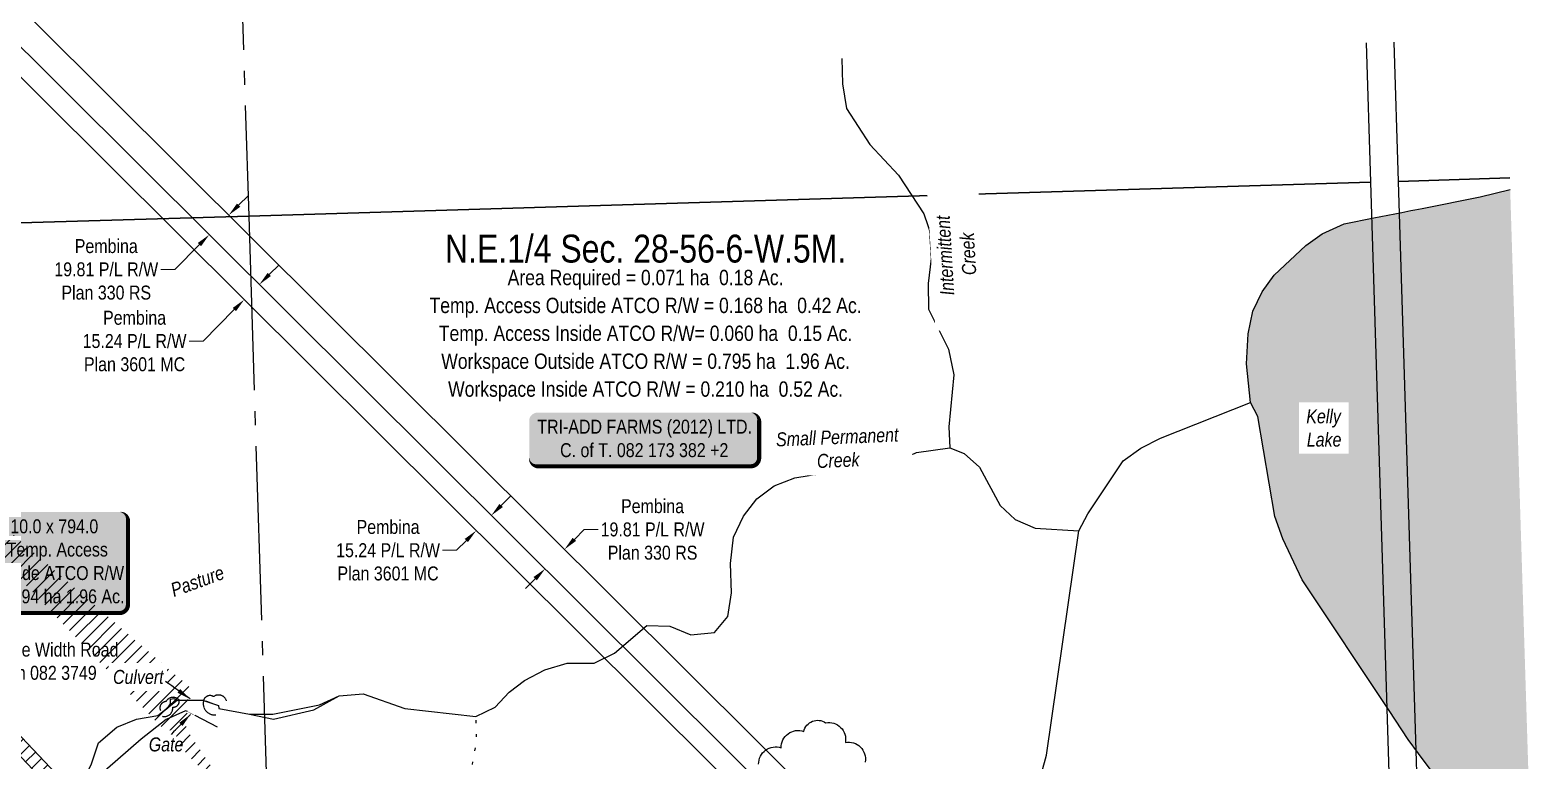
# Model space of a CAD drawing. Extents: x 634962 to 644935, y 5969185 to 5972988.
# Drawn here: x 642335 to 643411, y 5971423 to 5971947 of the extents above; entities that cross this region are included whole.
import ezdxf
from ezdxf.enums import TextEntityAlignment as Align

# ---------------------------------------------------------------- set-up
doc = ezdxf.new("R2010")
doc.units = 0
doc.header["$LTSCALE"] = 5
doc.header["$PDSIZE"] = 0.5
for name, pattern in [('0', [1, 1, 0]), ('foc-QUARTERLINE', [33, 25, -3, 2, -3]), ('foc-TOPO', [1, 0.2, -0.8]), ('foc-WHEELTRACKS', [2, 0.4, -1.6])]:
    doc.linetypes.add(name, pattern=pattern)
doc.layers.get('Defpoints').update_dxf_attribs({"color": 9})
for name, color, linetype in [('AS-FENCE-DASH', 48, 'foc-FENCE-DASH'), ('AS-OWNER', 7, 'Continuous'), ('C-SYMBOL', 7, 'Continuous'), ('F-RW', 190, 'Continuous'), ('L-AREAREQUIRED', 7, 'Continuous'), ('L-AREAWORK', 5, 'Continuous'), ('L-QSEC', 8, 'foc-QUARTERLINE'), ('L-SEC', 7, 'Continuous'), ('L-TITLEDB-T', 4, 'Continuous'), ('P-TEMP-ATCO PIPELINES-H_1', 71, 'Continuous'), ('P-TEMP-ATCO PIPELINES-T_1', 104, 'Continuous'), ('P-TEMP-ATCO PIPELINES_1', 104, 'Continuous'), ('PROPOSED-SCOPE', 240, 'Continuous'), ('T-BUSH', 110, '0'), ('T-CREEK', 160, 'Continuous'), ('T-GENERAL', 48, 'foc-TOPO'), ('T-WATER', 160, 'Continuous'), ('T-WATER-H', 133, 'Continuous'), ('T-WATER-P3', 160, 'foc-WHEELTRACKS'), ('T-WATER-T', 170, 'Continuous')]:
    doc.layers.add(name, color=color, linetype=linetype)
doc.layers.add('AS-GENERAL', color=48, linetype='Continuous', lineweight=18)
doc.layers.add('F-RW-T', color=190, linetype='Continuous', lineweight=9)
doc.styles.add('100L', font='ARIALN.TTF', dxfattribs={"height": 11})
doc.styles.add('175L', font='ARIALN.TTF', dxfattribs={"height": 20})
doc.styles.add('80', font='ARIALN.TTF', dxfattribs={"height": 10})
doc.styles.add('80CG', font='ARIALN.TTF', dxfattribs={"height": 10})
doc.styles.add('80L', font='ARIALN.TTF', dxfattribs={"height": 10})
doc.styles.add('foc-LtypeFont', font='ARIALN.TTF', dxfattribs={"height": 7.35})
doc.linetypes.add('foc-FENCE-DASH', pattern='A,0.5,-0.5,1,-0.5,1,-0.5,1,-0.5,1,-0.5,["X",foc-LtypeFont,S=0.2,R=0,X=-0.625,Y=-0.75],-0.5', length=7.5)
doc.linetypes.add('foc-TOPO-flowdirection-NOLINE', pattern='A,0,[">",foc-LtypeFont,S=0.3,R=0,X=0,Y=-0.945],-20,[">",foc-LtypeFont,S=0.3,R=0,X=0,Y=-0.945],0', length=20)
doc.dimstyles.new('Compass 5 000', dxfattribs={"dimscale": 5, "dimtxt": 9, "dimasz": 2, "dimexe": 0.2, "dimexo": 0.0625, "dimgap": 0.5, "dimtad": 0, "dimtih": 1, "dimtoh": 1, "dimzin": 0, "dimdsep": 46, "dimtxsty": '80CG', "dimcen": 0.1, "dimse1": 1, "dimse2": 1, "dimclrd": 256, "dimclrt": 256, "dimaunit": 1, "dimadec": 4, "dimazin": 0, "dimtfac": 0.06, "dimtofl": 0, "dimtmove": 0, "dimatfit": 1, "dimfxl": 0.2, "dimtolj": 1, "dimtzin": 0, "dimlwd": -1, "dimarcsym": 0})

# ---------------------------------------------------------------- blocks, each defined once
blk = doc.blocks.new('*D373')
at = {"layer": 'Defpoints', "color": 0, "transparency": 16777216}
for p in [(642622.3, 5971669.9), (642608.4, 5971655.9), (642718.3, 5971574.4)]:
    blk.add_point(p, dxfattribs=at)
at = {"layer": 'F-RW-T', "transparency": 16777216}
for p, q in [((642725.3, 5971581.5), (642732.4, 5971588.6)), ((642732.4, 5971588.6), (642742.4, 5971588.6)), ((642697.2, 5971553.3), (642690.2, 5971546.2))]:
    blk.add_line(p, q, dxfattribs=at)
for points in [[(642724.1, 5971582.7), (642726.5, 5971580.4), (642718.3, 5971574.4)], [(642696, 5971554.5), (642698.4, 5971552.1), (642704.3, 5971560.4)]]:
    blk.add_solid(points, dxfattribs=at)
at = {"layer": 'F-RW-T', "transparency": 16777216, "insert": (642781.4, 5971588.6), "char_height": 10, "attachment_point": 5, "style": '80CG'}
blk.add_mtext('\\A1;Pembina\\P19.81 P/L R/W\\PPlan 330 RS', dxfattribs=at)
blk = doc.blocks.new('*D374')
at = {"layer": 'Defpoints', "color": 0, "transparency": 16777216}
for p in [(642666.6, 5971597.9), (642654.9, 5971587.8), (642655.8, 5971587)]:
    blk.add_point(p, dxfattribs=at)
at = {"layer": 'F-RW-T', "transparency": 16777216}
for p, q in [((642672.8, 5971605.8), (642679.9, 5971612.9)), ((642647.9, 5971580.7), (642640.8, 5971573.7)), ((642640.8, 5971573.7), (642630.8, 5971573.7))]:
    blk.add_line(p, q, dxfattribs=at)
for points in [[(642671.6, 5971607), (642674, 5971604.7), (642665.8, 5971598.7)], [(642646.7, 5971581.9), (642649, 5971579.6), (642654.9, 5971587.8)]]:
    blk.add_solid(points, dxfattribs=at)
at = {"layer": 'F-RW-T', "transparency": 16777216, "insert": (642591.7, 5971573.7), "char_height": 10, "attachment_point": 5, "style": '80CG'}
blk.add_mtext('\\A1;Pembina\\P15.24 P/L R/W\\PPlan 3601 MC', dxfattribs=at)
blk = doc.blocks.new('*D379')
at = {"layer": 'Defpoints', "color": 0, "transparency": 16777216}
for p in [(642243.6, 5971504.8), (642209.3, 5971472.3), (642266.7, 5971480.4)]:
    blk.add_point(p, dxfattribs=at)
at = {"layer": 'L-TITLEDB-T', "transparency": 16777216}
for p, q in [((642273.9, 5971487.3), (642281.2, 5971494.1)), ((642281.2, 5971494.1), (642291.2, 5971494.1)), ((642225.1, 5971441.1), (642217.8, 5971434.2))]:
    blk.add_line(p, q, dxfattribs=at)
for points in [[(642272.8, 5971488.5), (642275.1, 5971486), (642266.7, 5971480.4)], [(642223.9, 5971442.3), (642226.2, 5971439.9), (642232.4, 5971448)]]:
    blk.add_solid(points, dxfattribs=at)
at = {"layer": 'L-TITLEDB-T', "transparency": 16777216, "insert": (642345.8, 5971494.1), "char_height": 10, "attachment_point": 5, "style": '80CG'}
blk.add_mtext('\\A1;Variable Width Road\\PPlan 082 3749', dxfattribs=at)
blk = doc.blocks.new('*U393')
h = blk.add_hatch(color=59)
edge = h.paths.add_edge_path()
edge.add_line((-76.5, -20), (76.5, -20))
edge.add_arc((76.5, -14), 6, 270, 360)
edge.add_line((82.5, -14), (82.5, 12.5))
edge.add_arc((76.5, 12.5), 6, 0, 90)
edge.add_line((76.5, 18.5), (-76.5, 18.5))
edge.add_arc((-76.5, 12.5), 6, 90, 180)
edge.add_line((-82.5, 12.5), (-82.5, -14))
edge.add_arc((-76.5, -14), 6, 180, 270)
at = {"color": 1, "flags": 128}
blk.add_lwpolyline([(-76.5, -20, 3, 3, 0), (76.5, -20, 3, 3, 0.414214), (82.5, -14, 3, 3, 0), (82.5, 12.5, 3, 0, 0.414214), (76.5, 18.5, 0, 0, 0), (-76.5, 18.5, 0, 0, 0.414214), (-82.5, 12.5, 0, 0, 0), (-82.5, -14, 0, 3, 0.414214)], format="xyseb", close=True, dxfattribs=at)
blk.add_lwpolyline([(-46.4, -11.7, 0, 7.5, 0), (0, 0, 0, 0, 0)], format="xyseb", dxfattribs=at)
at = {"color": 1, "style": '80'}
blk.add_attdef('ENTER_TEXT_001', (-36, -5), '', height=10, dxfattribs=at)
blk = doc.blocks.new('*D396')
at = {"layer": 'Defpoints', "color": 0, "transparency": 16777216}
for p in [(642407.4, 5971855.8), (642396.5, 5971844.9), (642488.5, 5971753.4)]:
    blk.add_point(p, dxfattribs=at)
at = {"layer": 'F-RW-T', "transparency": 16777216}
for p, q in [((642506.4, 5971771.4), (642513.5, 5971778.5)), ((642481.4, 5971746.3), (642459, 5971723.7)), ((642459, 5971723.7), (642449, 5971723.7))]:
    blk.add_line(p, q, dxfattribs=at)
for points in [[(642505.3, 5971772.6), (642507.6, 5971770.3), (642499.4, 5971764.3)], [(642480.3, 5971747.5), (642482.6, 5971745.1), (642488.5, 5971753.4)]]:
    blk.add_solid(points, dxfattribs=at)
at = {"layer": 'F-RW-T', "transparency": 16777216, "insert": (642409.9, 5971723.7), "char_height": 10, "attachment_point": 5, "style": '80CG'}
blk.add_mtext('\\A1;Pembina\\P15.24 P/L R/W\\PPlan 3601 MC', dxfattribs=at)
blk = doc.blocks.new('*D397')
at = {"layer": 'Defpoints', "color": 0, "transparency": 16777216}
for p in [(642483.8, 5971807.8), (642463.5, 5971800), (642469.8, 5971793.7)]:
    blk.add_point(p, dxfattribs=at)
at = {"layer": 'F-RW-T', "transparency": 16777216}
for p, q in [((642484.5, 5971821.1), (642491.6, 5971828.2)), ((642456.5, 5971792.9), (642438.7, 5971775.1)), ((642438.7, 5971775.1), (642428.7, 5971775.1))]:
    blk.add_line(p, q, dxfattribs=at)
for points in [[(642483.3, 5971822.3), (642485.7, 5971820), (642477.5, 5971814.1)], [(642455.3, 5971794.1), (642457.6, 5971791.8), (642463.5, 5971800)]]:
    blk.add_solid(points, dxfattribs=at)
at = {"layer": 'F-RW-T', "transparency": 16777216, "insert": (642389.6, 5971775.1), "char_height": 10, "attachment_point": 5, "style": '80CG'}
blk.add_mtext('\\A1;Pembina\\P19.81 P/L R/W\\PPlan 330 RS', dxfattribs=at)
blk = doc.blocks.new('*U703')
h = blk.add_hatch(color=255)
edge = h.paths.add_edge_path()
edge.add_line((-46.5, -37), (46.5, -37))
edge.add_arc((46.5, -31), 6, 270, 360)
edge.add_line((52.5, -31), (52.5, 29.5))
edge.add_arc((46.5, 29.5), 6, 0, 90)
edge.add_line((46.5, 35.5), (-46.5, 35.5))
edge.add_arc((-46.5, 29.5), 6, 90, 180)
edge.add_line((-52.5, 29.5), (-52.5, -31))
edge.add_arc((-46.5, -31), 6, 180, 270)
at = {"color": 104, "flags": 128}
blk.add_lwpolyline([(-46.5, -37, 3, 3, 0), (46.5, -37, 3, 3, 0.414214), (52.5, -31, 3, 3, 0), (52.5, 29.5, 3, 0, 0.414214), (46.5, 35.5, 0, 0, 0), (-46.5, 35.5, 0, 0, 0.414214), (-52.5, 29.5, 0, 0, 0), (-52.5, -31, 0, 3, 0.414214)], format="xyseb", close=True, dxfattribs=at)
blk.add_lwpolyline([(-105.3, -51.3, 0, 7.5, 0), (0, 0, 0, 0, 0)], format="xyseb", dxfattribs=at)
at = {"color": 104, "style": '80'}
blk.add_attdef('ENTER_TEXT_001', (-26.8, -4.9), '', height=10, dxfattribs=at)

msp = doc.modelspace()

# ---------------------------------------------------------------- hatches: boundary and pattern name
at = {"layer": 'P-TEMP-ATCO PIPELINES-H_1'}
h = msp.add_hatch(dxfattribs=at)
h.set_pattern_fill('ANSI31', color=256, scale=1.999487)
h.set_pattern_definition([(45, (164.8275, 1530.4405), (-4.488977151, 4.488977151), [])])
h.paths.add_polyline_path([(642122.536, 5971643.146), (642062.885, 5971706.24), (642095.805, 5971737.364), (642134.383, 5971757.961), (642138.564, 5971802.707), (642148.634, 5971803.01), (642143.836, 5971751.675), (642101.698, 5971729.177), (642091.545, 5971719.578), (642090.754, 5971691.314), (642509.49, 5971248.408), (642509.962, 5971233.356)])
h = msp.add_hatch(dxfattribs=at)
h.set_pattern_fill('ANSI31', color=256, scale=1.999487)
h.set_pattern_definition([(45, (164.8275, 1530.4405), (-4.488977151, 4.488977151), [])])
edge = h.paths.add_edge_path()
edge.add_line((642505.78, 5971366.601), (642506.076, 5971357.163))
edge.add_line((642506.076, 5971357.163), (642446.898, 5971445.686))
edge.add_line((642446.898, 5971445.686), (642448.877, 5971475.953))
edge.add_line((642448.877, 5971475.953), (642279.885, 5971621.914))
edge.add_line((642279.885, 5971621.914), (642259.022, 5971706.376))
edge.add_line((642259.022, 5971706.376), (642197.431, 5971730.007))
edge.add_line((642197.431, 5971730.007), (642153.84, 5971735.448))
edge.add_line((642153.84, 5971735.448), (642145.106, 5971744.766))
at = {"layer": 'T-WATER-H'}
h = msp.add_hatch(color=256, dxfattribs=at)
h.dxf.hatch_style = 1
h.paths.add_polyline_path([(643396.49, 5971832.329), (643375.061, 5971827.068), (643333.342, 5971818.849), (643328.105, 5971817.817), (643325.342, 5971817.274), (643318.765, 5971815.977), (643298.759, 5971812.036), (643277.427, 5971807.834), (643261.593, 5971800.68), (643249.875, 5971792.2), (643227.265, 5971771.093), (643218.56, 5971758.978), (643212.02, 5971745.094), (643208.503, 5971728.826), (643207.403, 5971707.46), (643210.204, 5971679.743), (643215.488, 5971669.743), (643227.631, 5971598.039), (643233.362, 5971581.965), (643247.221, 5971552.608), (643309.676, 5971458.714), (643323.377, 5971438.115), (643330.75, 5971428.105), (643341.142, 5971413.993), (643348.31, 5971400.788), (643359.985, 5971391.289), (643373.378, 5971385.085), (643410.697, 5971377.096)])

# ---------------------------------------------------------------- linework, layer by layer
at = {"layer": 'AS-FENCE-DASH', "flags": 128}
for points in [[(642447.953, 5971458.083), (642446.32, 5971458.52), (642432.46, 5971452.283), (642414.599, 5971438.265), (642349.651, 5971381.615)], [(642469.293, 5971446.814), (642453.434, 5971455.141)]]:
    msp.add_lwpolyline(points, dxfattribs=at)
at = {"layer": 'AS-GENERAL', "flags": 128}
for points, const_width in [([(642444.029, 5971466.046), (642457.726, 5971466.157)], 1), ([(642453.327, 5971455.208), (642448.089, 5971457.915)], 0.25)]:
    msp.add_lwpolyline(points, dxfattribs=dict(at, const_width=const_width))
at = {"layer": 'F-RW', "flags": 128}
for points in [[(643317.854, 5970949.767), (643324.119, 5970946.222), (643323.308, 5970972.285), (641665.936, 5972621.712), (641666.845, 5972592.862)], [(643308.668, 5970937.415), (643324.676, 5970928.401), (643324.119, 5970946.222), (643317.854, 5970949.767), (641666.845, 5972592.862), (641667.056, 5972570.648)]]:
    msp.add_lwpolyline(points, close=True, dxfattribs=at)
at = {"layer": 'L-QSEC'}
for p, q in [((642463.29, 5972717.168), (642491.755, 5971813.343)), ((642491.755, 5971813.343), (642510.3, 5971222.614))]:
    msp.add_line(p, q, dxfattribs=at)
at = {"layer": 'L-SEC'}
for p, q in [((643293.153, 5971937.571), (643296.304, 5971837.556)), ((643316.404, 5971838.215), (643313.255, 5971938.177)), ((642894.029, 5971825.45), (643296.304, 5971837.556)), ((643296.304, 5971837.556), (642894.029, 5971825.45)), ((643296.304, 5971837.556), (643308.78, 5971437.084)), ((643316.404, 5971838.215), (643396.224, 5971840.83)), ((643396.224, 5971840.83), (643316.404, 5971838.215)), ((643328.882, 5971437.724), (643316.404, 5971838.215)), ((642491.755, 5971813.343), (642894.029, 5971825.45)), ((642894.029, 5971825.45), (642491.755, 5971813.343)), ((642089.476, 5971801.229), (642491.755, 5971813.343)), ((642491.755, 5971813.343), (642089.476, 5971801.229)), ((643341.359, 5971037.234), (643328.882, 5971437.724)), ((643308.78, 5971437.084), (643321.257, 5971036.611))]:
    msp.add_line(p, q, dxfattribs=at)
at = {"layer": 'P-TEMP-ATCO PIPELINES_1', "flags": 128}
msp.add_lwpolyline([(642122.536, 5971643.146), (642062.885, 5971706.24), (642095.805, 5971737.364), (642134.383, 5971757.961), (642138.564, 5971802.707), (642148.634, 5971803.01), (642143.836, 5971751.675), (642101.698, 5971729.177), (642091.545, 5971719.578), (642090.754, 5971691.314), (642509.49, 5971248.408), (642509.962, 5971233.356), (642122.536, 5971643.146)], dxfattribs=at)
at = {"layer": 'PROPOSED-SCOPE', "flags": 128}
msp.add_lwpolyline([(642857.449, 5971420.334, -0.52056705), (642873.622, 5971432.091, -0.52056705), (642889.796, 5971443.848, -0.52056705), (642905.544, 5971450.087, -0.52056705), (642919.723, 5971435.989, -0.52056705), (642933.902, 5971421.892, -0.52056705)], format="xyb", dxfattribs=at)
at = {"layer": 'T-BUSH', "flags": 128}
for points in [[(642475.855, 5971465.653, 0.52056705), (642466.564, 5971468.759, 0.52056705), (642459.331, 5971465.801, 0.52056705), (642468.28, 5971455.672, 0.52056705)], [(642429.899, 5971454.668, 0.52056705), (642437.277, 5971461.254, 0.52056705), (642441.797, 5971466.374, 0.52056705), (642432.467, 5971465.22, 0.52056705), (642428.402, 5971458.921, 0.52056705)]]:
    msp.add_lwpolyline(points, format="xyb", dxfattribs=at)
at = {"layer": 'T-CREEK'}
for points in [[(642917.04, 5971926.231), (642917.507, 5971908.101), (642920.552, 5971890.546), (642937.139, 5971864.587), (642957.743, 5971842.61), (642976.068, 5971814.878), (642978.769, 5971806.619)], [(642978.769, 5971806.619), (642979.964, 5971802.963), (642981.136, 5971783.003), (642979.117, 5971765.124), (642979.339, 5971746.5), (642993.645, 5971717.878), (642997.496, 5971699.581), (642993.938, 5971662.348), (642994.5, 5971647.083)], [(643087.106, 5971587.665), (643093.537, 5971599.87), (643118.868, 5971637.749), (643131.508, 5971647.041), (643145.732, 5971654.13), (643210.204, 5971679.743)], [(642654.703, 5971454.521), (642668.402, 5971461.289), (642678.543, 5971471.853), (642689.601, 5971480.425), (642704.1, 5971488.064), (642720.215, 5971492.719), (642739.62, 5971492.85), (642754.147, 5971499.833), (642777.343, 5971519.766), (642793.906, 5971519.247), (642808.732, 5971513.041), (642825.865, 5971514.692), (642835.308, 5971526.244), (642837.905, 5971543.132), (642837.402, 5971564.252), (642839.496, 5971583.21), (642846.53, 5971598.186), (642856.299, 5971610.528), (642868.575, 5971619.986), (642883.518, 5971625.551), (642902.56, 5971628.713), (642941.256, 5971630.286), (642970.629, 5971643.724), (642994.5, 5971647.083)], [(642994.5, 5971647.083), (643004.879, 5971643.027), (643015.966, 5971633.325), (643030.645, 5971605.793), (643041.383, 5971595.837), (643055.91, 5971589.619), (643087.106, 5971587.665)], [(642378.754, 5971419.817), (642384.052, 5971435.621), (642397.13, 5971446.897), (642411.221, 5971452.676), (642426.473, 5971455.183), (642433.659, 5971460.825), (642435.704, 5971463.695), (642435.699, 5971467.051), (642438.015, 5971467.438), (642440.437, 5971466.17), (642441.557, 5971465.939), (642458.566, 5971466.124), (642461.428, 5971465.499), (642466.512, 5971463.493), (642470.013, 5971462.483), (642470.283, 5971460.226), (642492.305, 5971456.218), (642509.529, 5971452.699), (642538.523, 5971459.329), (642556.635, 5971469.224), (642573.775, 5971470.699), (642603.648, 5971460.147), (642654.703, 5971454.521)]]:
    msp.add_lwpolyline(points, dxfattribs=at)
at = {"layer": 'T-CREEK', "linetype": 'foc-TOPO-flowdirection-NOLINE', "flags": 128}
for points in [[(642917.04, 5971926.231), (642917.507, 5971908.101), (642920.552, 5971890.546), (642937.139, 5971864.587), (642957.743, 5971842.61), (642976.068, 5971814.878), (642978.769, 5971806.619), (642979.964, 5971802.963), (642981.136, 5971783.003), (642979.117, 5971765.124), (642979.339, 5971746.5), (642993.645, 5971717.878), (642997.496, 5971699.581), (642993.938, 5971662.348), (642994.5, 5971647.083)], [(642523.777, 5970189.157), (642536.274, 5970199.022), (642541.203, 5970214.332), (642539.501, 5970319.075), (642545.958, 5970374.58), (642558.16, 5970422.493), (642567.303, 5970494.113), (642580.708, 5970543.269), (642604.748, 5970599.67), (642664.662, 5970709.246), (642677.415, 5970758.258), (642678.279, 5970776.627), (642674.976, 5970816.627), (642662.918, 5970867.735), (642688.312, 5970883.577), (642758.006, 5970917.347), (642807.642, 5970928.92), (642821.771, 5970935.408), (642834.031, 5970943.79), (642842.255, 5970955.948), (642869.453, 5971050.579), (642876.612, 5971063.949), (642916.108, 5971108.912), (642950.777, 5971155.054), (642964.06, 5971182.288), (642992.777, 5971273.337), (643017.287, 5971331.367), (643055.404, 5971395.504), (643063.858, 5971426.905), (643087.106, 5971587.665), (643093.537, 5971599.87), (643118.868, 5971637.749), (643131.508, 5971647.041), (643145.732, 5971654.13), (643210.204, 5971679.743)], [(641860.608, 5971211.825), (641887.971, 5971221.837), (641904.955, 5971225.694), (641919.638, 5971233.217), (641963.981, 5971273.541), (642022.845, 5971301.916), (642062.209, 5971306.143), (642077.718, 5971311.016), (642131.586, 5971341.814), (642176.199, 5971363.565), (642208.182, 5971357.613), (642231.899, 5971341.973), (642245.569, 5971320.437), (642250.081, 5971311.715), (642260.713, 5971309.972), (642277.78, 5971325.056), (642317.125, 5971351.07), (642349.875, 5971383.201), (642364.167, 5971395.872), (642372.029, 5971407.287), (642378.754, 5971419.817), (642384.052, 5971435.621), (642397.13, 5971446.897), (642411.221, 5971452.676), (642426.473, 5971455.183), (642440.437, 5971466.17), (642458.566, 5971466.124), (642470.013, 5971462.483), (642470.283, 5971460.226), (642492.305, 5971456.218), (642509.147, 5971456.246), (642542.501, 5971462.859), (642556.635, 5971469.224), (642573.775, 5971470.699), (642603.648, 5971460.147), (642654.703, 5971454.521), (642668.402, 5971461.289), (642678.543, 5971471.853), (642689.601, 5971480.425), (642704.1, 5971488.064), (642720.215, 5971492.719), (642739.62, 5971492.85), (642754.147, 5971499.833), (642777.343, 5971519.766), (642793.906, 5971519.247), (642808.732, 5971513.041), (642825.865, 5971514.692), (642835.308, 5971526.244), (642837.905, 5971543.132), (642837.402, 5971564.252), (642839.496, 5971583.21), (642846.53, 5971598.186), (642856.299, 5971610.528), (642868.575, 5971619.986), (642883.518, 5971625.551), (642902.56, 5971628.713), (642941.256, 5971630.286), (642970.629, 5971643.724), (642994.5, 5971647.083), (643004.879, 5971643.027), (643015.966, 5971633.325), (643030.645, 5971605.793), (643041.383, 5971595.837), (643055.91, 5971589.619), (643087.106, 5971587.665)]]:
    msp.add_lwpolyline(points, dxfattribs=at)
at = {"layer": 'T-CREEK', "flags": 128}
msp.add_lwpolyline([(643055.404, 5971395.504), (643063.858, 5971426.905), (643087.106, 5971587.665)], dxfattribs=at)
at = {"layer": 'T-WATER', "flags": 128}
msp.add_lwpolyline([(643341.142, 5971413.993), (643330.75, 5971428.105), (643323.377, 5971438.115), (643309.676, 5971458.714), (643247.221, 5971552.608), (643233.362, 5971581.965), (643227.631, 5971598.039), (643215.488, 5971669.743), (643210.204, 5971679.743), (643207.403, 5971707.46), (643208.503, 5971728.826), (643212.02, 5971745.094), (643218.56, 5971758.978), (643227.265, 5971771.093), (643249.875, 5971792.2), (643261.593, 5971800.68), (643277.427, 5971807.834), (643298.759, 5971812.036), (643318.765, 5971815.977), (643325.342, 5971817.274), (643328.105, 5971817.817), (643333.342, 5971818.849), (643375.061, 5971827.068), (643396.49, 5971832.329)], dxfattribs=at)
at = {"layer": 'T-WATER-P3', "flags": 128}
msp.add_lwpolyline([(642473.536, 5971195.846), (642527.768, 5971189.931), (642542.156, 5971194.456), (642552.329, 5971223.238), (642552.354, 5971241.692), (642546.545, 5971277.228), (642545.97, 5971295.719), (642549.87, 5971311.405), (642557.147, 5971323.348), (642577.341, 5971343.697), (642605.117, 5971377.254), (642616.293, 5971387.326), (642644.087, 5971407.269), (642652.177, 5971419.781), (642655.188, 5971436.744), (642654.703, 5971454.521)], dxfattribs=at)

# ---------------------------------------------------------------- block references
at = {"layer": 'P-TEMP-ATCO PIPELINES-T_1', "color": 3}
ref = msp.add_blockref('*U703', (642352.671, 5971565.722), dxfattribs=dict(at, xscale=0.99974368, yscale=0.99974368, zscale=0.99974368))
ref.add_attrib('ENTER_TEXT_001', '10.0 x 794.0', (642320.813, 5971585.89), dxfattribs={"layer": '0', "color": 104, "height": 9.99744, "style": '80'})
ref.add_attrib('ENTER_TEXT_002', ' Temp. Access', (642315.016, 5971569.228), dxfattribs={"layer": '0', "color": 104, "height": 9.99744, "style": '80'})
ref.add_attrib('ENTER_TEXT_003', 'Outside ATCO R/W', (642302.472, 5971552.388), dxfattribs={"layer": '0', "color": 104, "height": 9.99744, "style": '80'})
ref.add_attrib('ENTER_TEXT_004', '= 0.794 ha 1.96 Ac.', (642303.011, 5971535.685), dxfattribs={"layer": '0', "color": 104, "height": 9.99744, "style": '80'})

# ---------------------------------------------------------------- texts
at = {"layer": 'C-SYMBOL', "color": 3, "style": '175L'}
msp.add_text('N.E.1/4 Sec. 28-56-6-W.5M.', height=20, dxfattribs=at).set_placement((642776.398, 5971774.03), align=Align.BOTTOM_CENTER)
at = {"layer": 'L-AREAREQUIRED', "color": 5, "style": '100L'}
for s, p in [('Area Required = 0.071 ha  0.18 Ac.', (642776.398, 5971760.513)), ('Temp. Access Outside ATCO R/W = 0.168 ha  0.42 Ac.', (642776.398, 5971740.513))]:
    msp.add_text(s, height=11, dxfattribs=at).set_placement(p, align=Align.BOTTOM_CENTER)
at = {"layer": 'L-AREAWORK', "color": 5, "style": '100L'}
for s, p in [('Temp. Access Inside ATCO R/W= 0.060 ha  0.15 Ac.', (642776.398, 5971720.513)), ('Workspace Outside ATCO R/W = 0.795 ha  1.96 Ac.', (642776.398, 5971700.513)), ('Workspace Inside ATCO R/W = 0.210 ha  0.52 Ac.', (642776.398, 5971680.513))]:
    msp.add_text(s, height=11, dxfattribs=at).set_placement(p, align=Align.BOTTOM_CENTER)
at = {"layer": 'T-GENERAL', "insert": (642449.163, 5971554.765), "char_height": 9.99744, "attachment_point": 1, "rotation": 20, "style": '80L'}
msp.add_mtext_dynamic_manual_height_columns('\\pi-15.387;{\\fArial Narrow|b0|i1|c0|p34;Pasture}', width=7.85945, gutter_width=50.003, heights=[0], dxfattribs=at)

# ---------------------------------------------------------------- dimensions: what is measured, and where the dimension line sits
at = {"layer": 'F-RW-T', "color": 6}
for base, p1, p2, angle, text, picture, middle in [((642488.495, 5971753.402), (642407.431, 5971855.827), (642396.544, 5971844.884), 225.146603, 'Pembina\\P15.24 P/L R/W\\PPlan 3601 MC', '*D396', (642409.871, 5971723.712)), ((642463.505, 5971800.021), (642483.782, 5971807.786), (642469.81, 5971793.746), 225.137648, 'Pembina\\P19.81 P/L R/W\\PPlan 330 RS', '*D397', (642389.641, 5971775.124))]:
    dim = msp.add_linear_dim(base=base, p1=p1, p2=p2, angle=angle, text=text, dimstyle='Compass 5 000', dxfattribs=at)
    dim.commit()
    dim.dimension.update_dxf_attribs({"geometry": picture, "text_midpoint": middle, "dimtype": 161})
at = {"layer": 'F-RW-T'}
dim = msp.add_linear_dim(base=(642718.254, 5971574.439), p1=(642608.362, 5971655.859), p2=(642622.335, 5971669.899), angle=45.137609, text='Pembina\\P19.81 P/L R/W\\PPlan 330 RS', dimstyle='Compass 5 000', dxfattribs=at)
dim.commit()
dim.dimension.update_dxf_attribs({"geometry": '*D373', "text_midpoint": (642781.448, 5971588.615), "dimtype": 161})
dim = msp.add_aligned_dim(p1=(642666.619, 5971597.883), p2=(642655.771, 5971586.98), distance=-1.211, text='Pembina\\P15.24 P/L R/W\\PPlan 3601 MC', dimstyle='Compass 5 000', dxfattribs=at)
dim.commit()
dim.dimension.update_dxf_attribs({"geometry": '*D374', "text_midpoint": (642591.721, 5971573.656)})

# ---------------------------------------------------------------- next in the draw order: texts
at = {"layer": 'AS-GENERAL', "char_height": 9.99744, "attachment_point": 1, "style": '80L', "bg_fill": 2}
for s, width, insert in [('\\pi-1.8746;{\\fArial Narrow|b0|i1|c0|p34;Culvert}', 31.93056, (642396.31, 5971487.899)), ('\\pi-8.7842;{\\fArial Narrow|b0|i1|c0|p34;Gate}', 5.87026, (642428.895, 5971439.499))]:
    msp.add_mtext_dynamic_manual_height_columns(s, width=width, gutter_width=4.999, heights=[0], dxfattribs=dict(at, insert=insert))
at = {"layer": 'T-WATER-T', "char_height": 9.99424, "attachment_point": 1, "style": '80L', "bg_fill": 2}
for s, insert, rotation in [('\\pi19.824;{\\fArial Narrow|b0|i1|c0|p34;Intermittent\\P\\pi33.357;Creek}', (642988.959, 5971736.408), 93.361111), ('\\pi4.6865;{\\fArial Narrow|b0|i1|c0|p34;Small Permanent\\P\\pi33.357;Creek}', (642865.064, 5971657.927), 2.327765)]:
    msp.add_mtext_dynamic_manual_height_columns(s, width=96.81923, gutter_width=50.013, heights=[0], dxfattribs=dict(at, insert=insert, rotation=rotation))
at = {"layer": 'T-WATER-T', "insert": (643249.918, 5971674.739), "char_height": 9.99424, "attachment_point": 1, "style": '80L', "bg_fill": 2}
msp.add_mtext_dynamic_manual_height_columns('\\pi0.33264;{\\fArial Narrow|b0|i1|c0|p34;Kelly\\P\\pi0.73146;Lake}', width=25.62361, gutter_width=50.013, heights=[0], dxfattribs=at)

# ---------------------------------------------------------------- next in the draw order: block references
at = {"layer": 'AS-OWNER'}
ref = msp.add_blockref('*U393', (642775.377, 5971653.937), dxfattribs=dict(at, xscale=0.9996252665215225, yscale=0.9996252665215225, zscale=0.9996252665215225))
ref.add_attrib('ENTER_TEXT_001', 'TRI-ADD FARMS (2012) LTD.', (642698.745, 5971657.355), dxfattribs={"layer": '0', "color": 1, "height": 9.99625, "style": '80'})
ref.add_attrib('ENTER_TEXT_002', 'C. of T. 082 173 382 +2', (642715.076, 5971640.517), dxfattribs={"layer": '0', "color": 1, "height": 9.99625, "style": '80'})

# ---------------------------------------------------------------- next in the draw order: dimensions: what is measured, and where the dimension line sits
at = {"layer": 'L-TITLEDB-T'}
dim = msp.add_linear_dim(base=(642266.667, 5971480.387), p1=(642209.327, 5971472.327), p2=(642243.636, 5971504.754), angle=43.384626, text='Variable Width Road\\PPlan 082 3749', dimstyle='Compass 5 000', dxfattribs=at)
dim.commit()
dim.dimension.update_dxf_attribs({"geometry": '*D379', "text_midpoint": (642345.786, 5971494.125), "dimtype": 161})

# ---------------------------------------------------------------- next in the draw order: leaders
at = {"layer": 'AS-GENERAL', "path_type": 1}
for points in [[(642449.763, 5971467.087), (642432.171, 5971479.559)], [(642450.024, 5971456.022), (642436.067, 5971441.612)]]:
    msp.add_leader(points, dimstyle='Compass 5 000', override={"dimgap": 0.5, "dimtad": 0}, dxfattribs=at)

doc.saveas('drawing.dxf')
